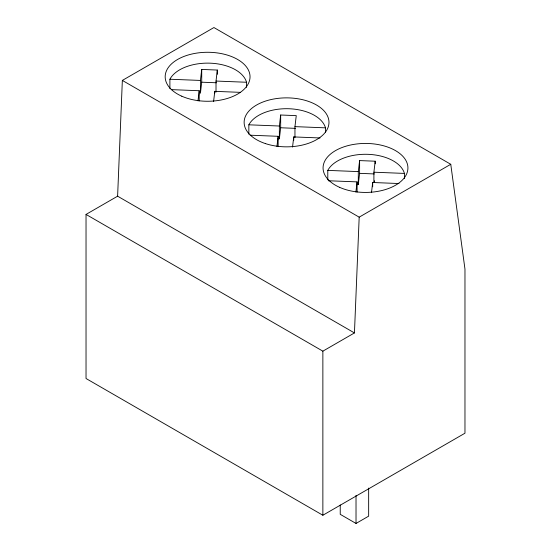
<?xml version="1.0" encoding="UTF-8"?>
<svg xmlns="http://www.w3.org/2000/svg" width="551" height="551" viewBox="0 0 551 551"><rect width="100%" height="100%" fill="white"/><g stroke="black" fill="none" stroke-linecap="round" stroke-linejoin="round"><path stroke-width="0.83" d="M117.611 196.19L122.35 80.418L213.926 27.55L450.759 164.288L464.968 269.115L464.968 433.203L322.865 515.247L86.032 378.509L86.032 214.422L117.611 196.19L354.445 332.928L359.183 217.156L450.759 164.288M197.995 100.888L199.2 90.729L171.223 89.62M201.721 69.433L201.721 82.195L200.419 93.202L200.419 80.439L201.721 69.433L217.314 70.046L217.314 74.302M213.588 101.501L214.794 91.342L240.229 92.348M216.013 92.113L216.013 81.052L217.314 70.046M276.939 146.47L278.145 136.304L250.168 135.202M277.67 138.714L279.364 138.776L279.364 126.014L280.666 115.007L296.259 115.627L294.957 126.634L294.957 137.695M279.364 138.776L280.666 127.77L280.666 115.007M292.54 147.083L293.738 136.923L320.021 137.957M355.891 192.044L357.089 181.885L328.265 180.749M356.614 184.289L358.308 184.358L358.308 171.595L359.61 160.589L375.21 161.202L375.21 163.757M358.308 184.358L359.61 173.351L359.61 160.589M371.484 192.664L372.683 182.498L398.965 183.538M373.902 182.422L373.902 172.208L375.21 161.202M374.205 182.436L374.404 180.742M86.032 214.422L322.865 351.159L354.445 332.928M340.236 504.978L340.236 514.331L356.022 523.45L368.653 516.156L368.653 488.083M169.901 88.594L169.901 79.234L200.419 80.439M216.013 81.052L246.531 82.257L246.531 87.361M201.721 82.195L216.495 82.774M248.845 134.168L248.845 124.815L279.364 126.014M294.957 126.634L325.483 127.839L325.483 132.088M280.666 127.77L295.439 128.355M327.79 179.75L327.79 170.39L358.308 171.595M373.902 172.208L404.427 173.413L404.427 178.524M359.61 173.351L374.384 173.937M122.35 80.418L359.183 217.156M372.683 182.498L372.683 186.755M357.089 181.885L357.089 192.092M356.022 495.377L356.022 523.45M322.865 351.159L322.865 515.247M293.738 136.923L293.738 140.326M278.145 136.304L278.145 146.518M214.794 91.342L214.794 93.043M199.2 90.729L199.2 100.936M327.79 170.39A39.431 22.763 0 0 1 368.185 154.335A39.431 22.763 0 0 1 404.427 173.413M248.845 124.815A39.431 22.763 0 0 1 289.241 108.754A39.431 22.763 0 0 1 325.483 127.839M169.901 79.234A39.431 22.763 0 0 1 210.296 63.179A39.431 22.763 0 0 1 246.531 82.257M339.671 187.368A42.427 24.492 0 0 0 407.561 171.127A42.427 24.492 0 0 0 349.265 145.306A42.427 24.492 0 0 0 339.671 187.368M265.341 143.563A42.427 24.492 0 0 0 328.975 122.356A42.427 24.492 0 0 0 265.341 101.143A42.427 24.492 0 0 0 265.341 143.563M181.782 96.205A42.427 24.492 0 0 0 249.672 79.971A42.427 24.492 0 0 0 191.369 54.143A42.427 24.492 0 0 0 181.782 96.205"/></g></svg>
